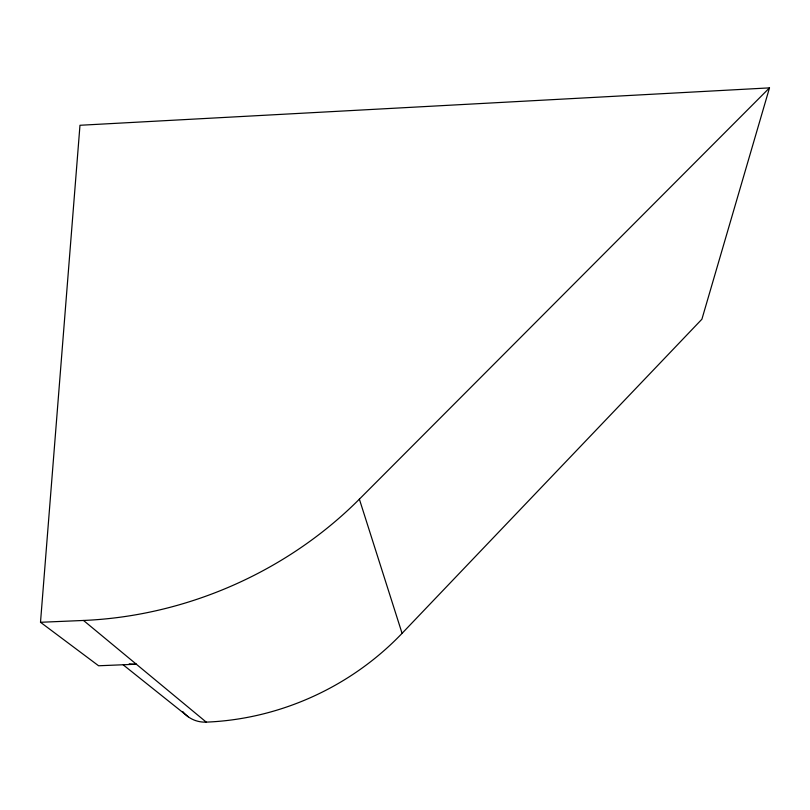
<?xml version="1.0" encoding="UTF-8"?>
<svg xmlns="http://www.w3.org/2000/svg" width="810" height="810" viewBox="0 0 810 810"><rect width="100%" height="100%" fill="white"/><g stroke="black" fill="none" stroke-linecap="round" stroke-linejoin="round"><path stroke-width="1.21" d="M129.246 663.835A39.012 35.478 -41.5 0 0 136.343 664.22L98.597 665.769L40.5 622.283L79.977 125.277L769.5 87.875L701.905 319.211L402.074 633.339A264.09 239.557 -27.1 0 1 206.256 722.125A31.762 29.514 -47.1 0 1 182.857 711.646M40.5 622.283L83.511 620.46A361.847 308.468 -23.3 0 0 359.377 499.162L769.5 87.875M123.282 664.919L188.274 716.82M83.511 620.46L206.256 722.125M359.377 499.162L402.074 633.339"/></g></svg>
